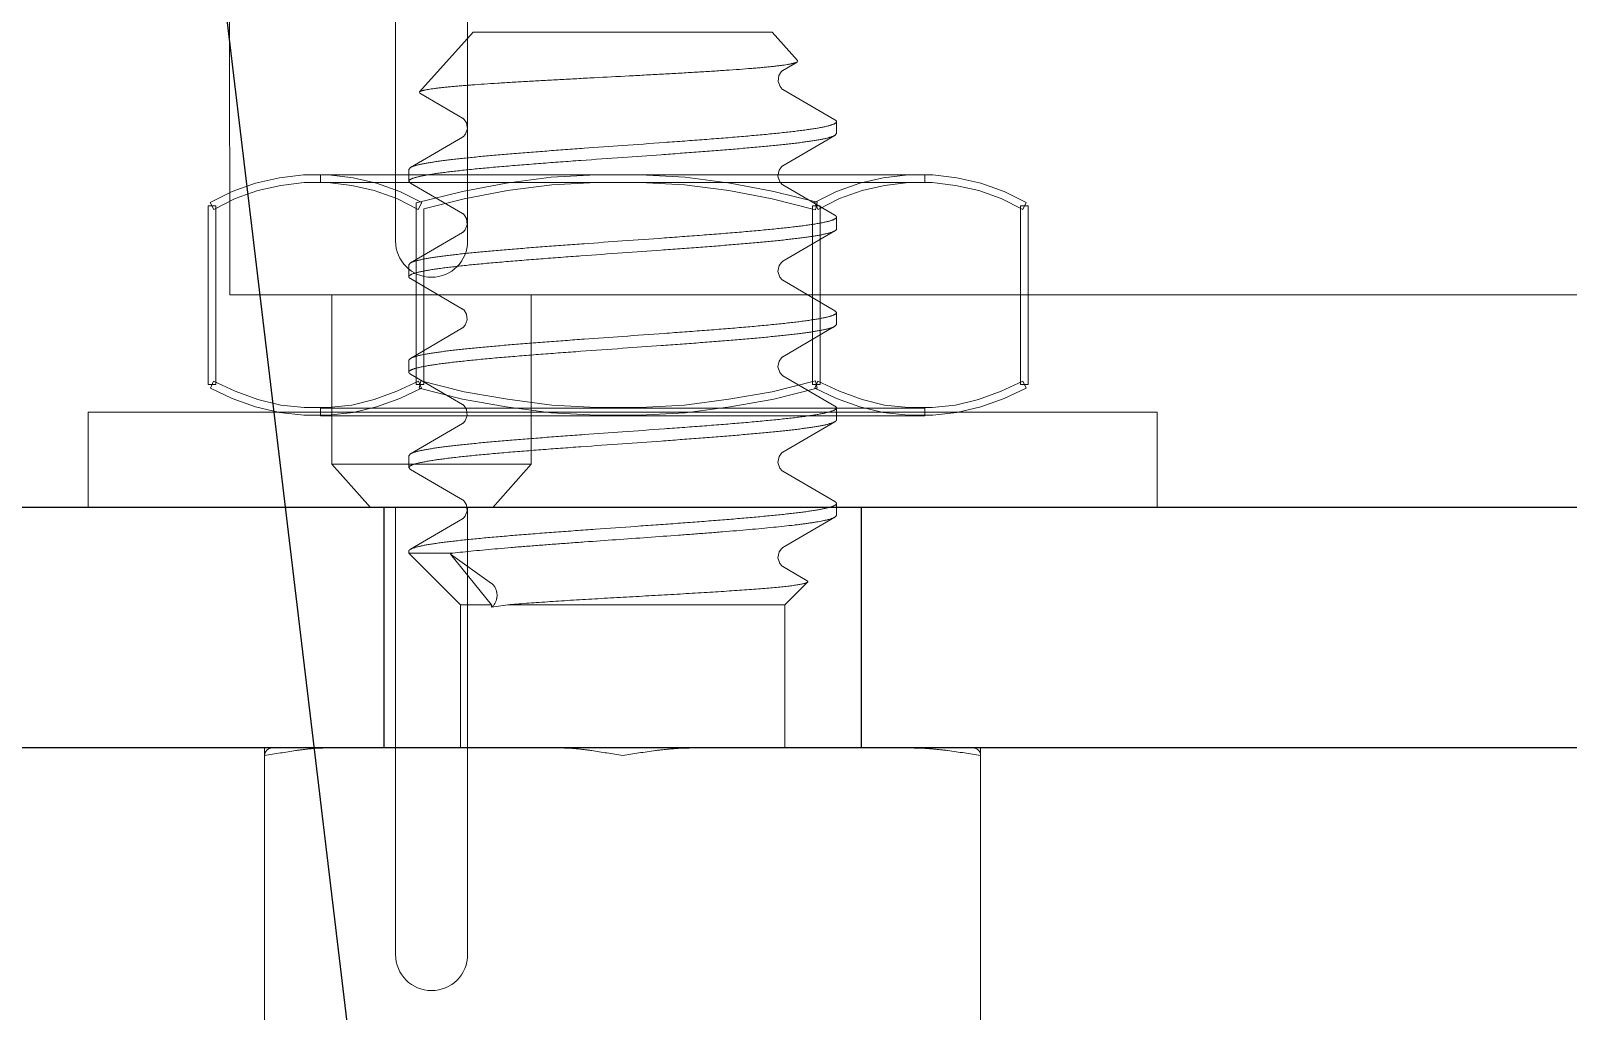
# Model space of a CAD drawing. Header units: inches. Extents: x -1.8 to 19, y -6.6 to 16.3.
# Drawn here: x 9.7165 to 10.1191, y 10.476 to 10.7329 of the extents above; entities that cross this region are included whole.
import ezdxf

# ---------------------------------------------------------------- set-up
doc = ezdxf.new("R2010")
doc.units = ezdxf.units.IN
doc.header["$MEASUREMENT"] = 0
for name, color, linetype, lineweight, true_color in [('hardware', 30, 'Continuous', 9, 0xff7f00), ('interface cable', 3, 'Continuous', 18, 0x00ff00), ('top view', 7, 'Continuous', 25, 0xffffff), ('USB interface', 1, 'Continuous', 25, 0xff0000)]:
    doc.layers.add(name, color=color, linetype=linetype, lineweight=lineweight, true_color=true_color)

# ---------------------------------------------------------------- blocks, each defined once
blk = doc.blocks.new('hex nut')
at = {"layer": 'hardware', "lineweight": 9, "flags": 128}
for points in [[(-0.05351, 0.05308), (-0.05914, 0.05589), (-0.06504, 0.05803), (-0.07095, 0.05933), (-0.0772, 0.06016), (-0.08341, 0.06016), (-0.08949, 0.05933), (-0.09557, 0.05803), (-0.10146, 0.05589), (-0.10709, 0.05308), (-0.10799, 0.05487), (-0.10226, 0.05774), (-0.09612, 0.05996), (-0.08984, 0.06131), (-0.08354, 0.06216), (-0.07706, 0.06216), (-0.0706, 0.06131), (-0.06448, 0.05996), (-0.05835, 0.05774), (-0.05262, 0.05487)], [(0.07913, 0.06016), (-0.07913, 0.06016), (-0.07913, 0.06216), (0.07913, 0.06216)], [(0.05048, 0.053), (0.03914, 0.05584), (0.02784, 0.058), (0.01621, 0.0595), (0.00457, 0.06016), (-0.0069, 0.06016), (-0.01854, 0.0595), (-0.03017, 0.058), (-0.04148, 0.05584), (-0.05206, 0.05319), (-0.05206, 0.00718), (-0.05407, 0.00718), (-0.05407, 0.05476), (-0.04191, 0.05779), (-0.03049, 0.05998), (-0.01873, 0.06149), (-0.00696, 0.06216), (0.00462, 0.06216), (0.01639, 0.06149), (0.02815, 0.05998), (0.03957, 0.05779), (0.05097, 0.05495)], [(0.10476, 0.05308), (0.09913, 0.05589), (0.09323, 0.05803), (0.08715, 0.05933), (0.08107, 0.06016), (0.07486, 0.06016), (0.06861, 0.05933), (0.0627, 0.05803), (0.0568, 0.05589), (0.05117, 0.05308), (0.05028, 0.05487), (0.05601, 0.05774), (0.06214, 0.05996), (0.06826, 0.06131), (0.07473, 0.06216), (0.0812, 0.06216), (0.0875, 0.06131), (0.09378, 0.05996), (0.09992, 0.05774), (0.10565, 0.05487)], [(-0.10654, 0.05398), (-0.10654, 0.00718), (-0.10854, 0.00718), (-0.10854, 0.05398)], [(0.05173, 0.05398), (0.05173, 0.00718), (0.04972, 0.00718), (0.04972, 0.05398)], [(0.10621, 0.05398), (0.10621, 0.00718), (0.1042, 0.00718), (0.1042, 0.05398)], [(-0.10711, 0.00809), (-0.10148, 0.00543), (-0.09555, 0.0033), (-0.08949, 0.00182), (-0.08342, 0.00116), (-0.07718, 0.00116), (-0.07095, 0.00182), (-0.06505, 0.0033), (-0.05913, 0.00543), (-0.05349, 0.00809), (-0.05264, 0.00627), (-0.05836, 0.00358), (-0.06447, 0.00138), (-0.0706, -0.00016), (-0.07708, -0.00084), (-0.08353, -0.00084), (-0.08984, -0.00016), (-0.09613, 0.00138), (-0.10225, 0.00358), (-0.10797, 0.00627)], [(-0.05282, 0.00815), (-0.04149, 0.00532), (-0.03018, 0.00333), (-0.01854, 0.00183), (-0.0069, 0.00116), (0.00457, 0.00116), (0.01621, 0.00183), (0.02784, 0.00333), (0.03915, 0.00532), (0.05048, 0.00815), (0.05097, 0.00621), (0.03956, 0.00336), (0.02815, 0.00135), (0.01639, -0.00017), (0.00462, -0.00084), (-0.00696, -0.00084), (-0.01873, -0.00017), (-0.03048, 0.00135), (-0.0419, 0.00336), (-0.05331, 0.00621)], [(0.05115, 0.00809), (0.05679, 0.00543), (0.06271, 0.0033), (0.06861, 0.00182), (0.07485, 0.00116), (0.08108, 0.00116), (0.08715, 0.00182), (0.09322, 0.0033), (0.09914, 0.00543), (0.10478, 0.00809), (0.10563, 0.00627), (0.09991, 0.00358), (0.0938, 0.00138), (0.0875, -0.00016), (0.08119, -0.00084), (0.07474, -0.00084), (0.06826, -0.00016), (0.06213, 0.00138), (0.05602, 0.00358), (0.0503, 0.00627)], [(0.07913, -0.001), (-0.07913, -0.001), (-0.07913, 0.001), (0.07913, 0.001)]]:
    blk.add_lwpolyline(points, close=True, dxfattribs=at)
blk = doc.blocks.new('washer')
at = {"layer": 'hardware', "lineweight": 13}
for p, q in [((0.14, 0.025), (-0.14, 0.025)), ((-0.14, 0.025), (-0.14, 0)), ((0.14, 0), (0.14, 0.025)), ((-0.14, 0), (0.14, 0))]:
    blk.add_line(p, q, dxfattribs=at)
blk = doc.blocks.new('standoff')
at = {"layer": 'hardware', "linetype": 'Continuous', "lineweight": 18}
for p, q in [((0.002, 0.09375), (0.375, 0.09375)), ((0.375, 0.09375), (0.375, -0.09375)), ((0.002, -0.09375), (0.375, -0.09375))]:
    blk.add_line(p, q, dxfattribs=at)
at = {"layer": 'hardware', "linetype": 'Continuous', "lineweight": 5}
for p, q in [((0.4125, 0.04247), (0.42603, 0.056)), ((0.42603, 0.056), (0.42656, 0.056)), ((0.42603, 0.056), (0.42603, 0.04451)), ((0.43502, 0.04192), (0.42705, 0.05558)), ((0.44795, 0.05558), (0.43998, 0.04192)), ((0.44795, 0.05558), (0.44844, 0.056)), ((0.44844, 0.056), (0.45156, 0.056)), ((0.45205, 0.05558), (0.45156, 0.056)), ((0.46002, 0.04192), (0.45205, 0.05558)), ((0.47295, 0.05558), (0.46498, 0.04192)), ((0.47344, 0.056), (0.47656, 0.056)), ((0.47705, 0.05558), (0.47656, 0.056)), ((0.48502, 0.04192), (0.47705, 0.05558)), ((0.49795, 0.05558), (0.48998, 0.04192)), ((0.49844, 0.056), (0.50156, 0.056)), ((0.50205, 0.05558), (0.50156, 0.056)), ((0.51002, 0.04192), (0.50205, 0.05558)), ((0.52295, 0.05558), (0.51498, 0.04192)), ((0.52295, 0.05558), (0.52344, 0.056)), ((0.52344, 0.056), (0.52656, 0.056)), ((0.52705, 0.05558), (0.52656, 0.056)), ((0.53502, 0.04192), (0.52705, 0.05558)), ((0.5465, 0.05309), (0.53998, 0.04192)), ((0.54684, 0.05323), (0.5465, 0.05309)), ((0.54684, 0.05323), (0.5625, 0.03913)), ((0.4125, 0.03436), (0.42581, 0.04512)), ((0.42581, 0.04512), (0.41812, 0.03436)), ((0.375, 0.04247), (0.4125, 0.04247)), ((0.4125, 0.04247), (0.4125, 0.03436)), ((0.43507, 0.04184), (0.43502, 0.04192)), ((0.43502, 0.04192), (0.43502, 0.04192)), ((0.46007, 0.04184), (0.46002, 0.04192)), ((0.46002, 0.04192), (0.46002, 0.04192)), ((0.48507, 0.04184), (0.48502, 0.04192)), ((0.48502, 0.04192), (0.48502, 0.04192)), ((0.51007, 0.04184), (0.51002, 0.04192)), ((0.51002, 0.04192), (0.51002, 0.04192)), ((0.51499, 0.04192), (0.51498, 0.04192)), ((0.53507, 0.04184), (0.53502, 0.04192)), ((0.53502, 0.04192), (0.53502, 0.04192)), ((0.53999, 0.04192), (0.53998, 0.04192)), ((0.5625, 0.03913), (0.5625, -0.03913)), ((0.41188, 0.03436), (0.4125, 0.03436)), ((0.41188, 0.03436), (0.4125, 0.03003)), ((0.4125, 0.03003), (0.4125, -0.04247)), ((0.55506, -0.04582), (0.5625, -0.03913)), ((0.375, -0.04247), (0.4125, -0.04247)), ((0.4125, -0.04247), (0.41844, -0.04841)), ((0.4188, -0.04829), (0.42252, -0.04192)), ((0.42252, -0.04192), (0.42252, -0.04192)), ((0.42748, -0.04192), (0.43545, -0.05558)), ((0.43955, -0.05558), (0.44752, -0.04192)), ((0.44752, -0.04192), (0.44752, -0.04192)), ((0.45248, -0.04192), (0.46045, -0.05558)), ((0.46455, -0.05558), (0.47252, -0.04192)), ((0.47252, -0.04192), (0.47252, -0.04192)), ((0.47748, -0.04192), (0.48545, -0.05558)), ((0.48955, -0.05558), (0.49752, -0.04192)), ((0.49752, -0.04192), (0.49752, -0.04192)), ((0.50248, -0.04192), (0.51045, -0.05558)), ((0.51455, -0.05558), (0.52252, -0.04192)), ((0.52252, -0.04192), (0.52252, -0.04192)), ((0.52749, -0.04192), (0.52748, -0.04192)), ((0.52748, -0.04192), (0.53545, -0.05558)), ((0.53955, -0.05558), (0.54752, -0.04192)), ((0.54752, -0.04192), (0.54752, -0.04192)), ((0.55249, -0.04192), (0.55248, -0.04192)), ((0.55248, -0.04192), (0.55467, -0.04567)), ((0.55467, -0.04567), (0.55454, -0.04538)), ((0.55506, -0.04582), (0.55467, -0.04567)), ((0.43594, -0.056), (0.43545, -0.05558)), ((0.43594, -0.056), (0.43906, -0.056)), ((0.46094, -0.056), (0.46406, -0.056)), ((0.48545, -0.05558), (0.48594, -0.056)), ((0.48594, -0.056), (0.48906, -0.056)), ((0.48955, -0.05558), (0.48906, -0.056)), ((0.51094, -0.056), (0.51406, -0.056)), ((0.53594, -0.056), (0.53545, -0.05558)), ((0.53594, -0.056), (0.53906, -0.056))]:
    blk.add_line(p, q, dxfattribs=at)
for points in [[(0.43573, 0.04122), (0.43511, 0.04178), (0.43507, 0.04184)], [(0.43999, 0.04192), (0.43997, 0.04189), (0.43965, 0.04152), (0.43865, 0.04089), (0.43711, 0.04069), (0.43573, 0.04122)], [(0.46073, 0.04121), (0.46011, 0.04178), (0.46007, 0.04184)], [(0.46499, 0.04192), (0.46497, 0.04189), (0.46465, 0.04152), (0.46365, 0.04089), (0.46212, 0.04069), (0.46073, 0.04121)], [(0.48573, 0.04122), (0.48511, 0.04178), (0.48507, 0.04184)], [(0.48999, 0.04192), (0.48997, 0.04189), (0.48965, 0.04152), (0.48865, 0.04089), (0.48711, 0.04069), (0.48573, 0.04122)], [(0.51073, 0.04121), (0.51011, 0.04178), (0.51007, 0.04184)], [(0.51499, 0.04192), (0.51497, 0.04189), (0.51465, 0.04152), (0.51365, 0.04089), (0.51212, 0.04069), (0.51073, 0.04121)], [(0.53579, 0.04118), (0.53511, 0.04178), (0.53507, 0.04184)], [(0.53999, 0.04192), (0.53996, 0.04188), (0.53964, 0.04151), (0.53875, 0.04093), (0.53727, 0.04067), (0.53579, 0.04118)], [(0.42252, -0.04192), (0.42262, -0.04178), (0.42332, -0.04116), (0.42482, -0.04067), (0.42634, -0.04097), (0.42721, -0.04158), (0.42747, -0.04189), (0.42749, -0.04192)], [(0.44752, -0.04192), (0.44762, -0.04178), (0.44832, -0.04116), (0.44982, -0.04067), (0.45134, -0.04097), (0.45221, -0.04158), (0.45247, -0.04189), (0.45249, -0.04192)], [(0.47252, -0.04192), (0.47262, -0.04178), (0.47332, -0.04116), (0.47482, -0.04067), (0.47634, -0.04097), (0.47721, -0.04158), (0.47747, -0.04189), (0.47749, -0.04192)], [(0.49752, -0.04192), (0.49762, -0.04178), (0.49832, -0.04116), (0.49982, -0.04067), (0.50134, -0.04097), (0.50221, -0.04158), (0.50247, -0.04189), (0.50249, -0.04192)], [(0.52252, -0.04192), (0.52262, -0.04178), (0.52332, -0.04116), (0.52482, -0.04067), (0.52634, -0.04097), (0.52721, -0.04158), (0.52747, -0.04189), (0.52749, -0.04192)], [(0.54752, -0.04192), (0.54761, -0.04179), (0.54823, -0.04122), (0.54961, -0.04069), (0.55114, -0.04089)], [(0.55114, -0.04089), (0.55215, -0.04152), (0.55235, -0.04174)], [(0.55235, -0.04174), (0.55247, -0.04189), (0.55249, -0.04192)]]:
    blk.add_lwpolyline(points, dxfattribs=at)
at = {"layer": 'hardware', "linetype": 'Continuous', "lineweight": 18}
for centre, start, end in [((0.373, 0.09175), 0, 90), ((0.373, -0.09175), 270, 0)]:
    blk.add_arc(centre, 0.002, start, end, dxfattribs=at)
at = {"layer": 'hardware', "linetype": 'Continuous', "lineweight": 5}
blk.add_arc((0.38849, 0.03118), 0.03984, 19.5552, 20.4909, dxfattribs=at)
at = {"layer": 'hardware', "linetype": 'Continuous', "lineweight": 18}
for points, knots in [([(0.373, 0.09375), (0.37312, 0.09306), (0.37335, 0.09169), (0.37369, 0.08964), (0.37402, 0.08763), (0.37427, 0.08598), (0.37446, 0.08467), (0.37459, 0.0837), (0.3747, 0.08274), (0.3748, 0.08179), (0.37488, 0.08084), (0.37497, 0.07961), (0.375, 0.07868), (0.375, 0.07807)], [0, 0, 0, 0, 0.132992, 0.263948, 0.392741, 0.519241, 0.581594, 0.643329, 0.70443, 0.764886, 0.824689, 0.883821, 1, 1, 1, 1]), ([(0.375, 0.01568), (0.375, 0.01507), (0.37497, 0.01414), (0.37488, 0.01291), (0.3748, 0.01196), (0.3747, 0.01101), (0.37459, 0.01005), (0.37446, 0.00908), (0.37427, 0.00777), (0.37402, 0.00612), (0.37369, 0.00411), (0.37335, 0.00206), (0.37312, 0.00069), (0.373, 0)], [0, 0, 0, 0, 0.116179, 0.175311, 0.235114, 0.29557, 0.356671, 0.418406, 0.480759, 0.607259, 0.736052, 0.867008, 1, 1, 1, 1]), ([(0.373, 0), (0.37312, -0.0007), (0.37335, -0.00212), (0.3737, -0.00425), (0.37403, -0.00642), (0.37428, -0.00824), (0.37446, -0.00972), (0.37459, -0.01084), (0.3747, -0.01196), (0.3748, -0.01309), (0.37488, -0.01423), (0.37495, -0.01537), (0.37499, -0.01653), (0.375, -0.0173), (0.375, -0.01768)], [0, 0, 0, 0, 0.119869, 0.241368, 0.364408, 0.488906, 0.551679, 0.614787, 0.678222, 0.741974, 0.806035, 0.870402, 0.935063, 1, 1, 1, 1]), ([(0.375, -0.07607), (0.375, -0.07645), (0.37499, -0.07722), (0.37495, -0.07838), (0.37488, -0.07952), (0.3748, -0.08066), (0.3747, -0.08179), (0.37459, -0.08291), (0.37446, -0.08403), (0.37428, -0.08551), (0.37403, -0.08733), (0.3737, -0.0895), (0.37335, -0.09163), (0.37312, -0.09305), (0.373, -0.09375)], [0, 0, 0, 0, 0.064937, 0.129598, 0.193966, 0.258027, 0.321779, 0.385214, 0.448322, 0.511095, 0.635593, 0.758633, 0.880131, 1, 1, 1, 1])]:
    blk.add_open_spline(points, degree=3, knots=knots, dxfattribs=at)
at = {"layer": 'hardware', "linetype": 'Continuous', "lineweight": 5}
for points, knots in [([(0.42656, 0.056), (0.42658, 0.056), (0.42662, 0.056), (0.42669, 0.05597), (0.42675, 0.05594), (0.42681, 0.05589), (0.42687, 0.05583), (0.42693, 0.05576), (0.42699, 0.05568), (0.42703, 0.05561), (0.42705, 0.05558)], [0, 0, 0, 0, 0.091445, 0.186959, 0.290159, 0.40394, 0.530472, 0.671308, 0.827554, 1, 1, 1, 1]), ([(0.42705, 0.05558), (0.42708, 0.05552), (0.42715, 0.0554), (0.42724, 0.05519), (0.42734, 0.05495), (0.42743, 0.05468), (0.42752, 0.05438), (0.42762, 0.05405), (0.42771, 0.05369), (0.4278, 0.0533), (0.4279, 0.05288), (0.42803, 0.05227), (0.42819, 0.05142), (0.42837, 0.05032), (0.42856, 0.04911), (0.42875, 0.04779), (0.42893, 0.04637), (0.42912, 0.04484), (0.42931, 0.04321), (0.42949, 0.04149), (0.42975, 0.03901), (0.43007, 0.0357), (0.43044, 0.03149), (0.43081, 0.02701), (0.43119, 0.02228), (0.43156, 0.01736), (0.43193, 0.01228), (0.43243, 0.00534), (0.43293, -0.00166), (0.43343, -0.00865), (0.4338, -0.01381), (0.43418, -0.01884), (0.43455, -0.02371), (0.43492, -0.02837), (0.4353, -0.03277), (0.43561, -0.03627), (0.43587, -0.03891), (0.43605, -0.04076), (0.43624, -0.04252), (0.43643, -0.04419), (0.43662, -0.04576), (0.4368, -0.04723), (0.43699, -0.04859), (0.43718, -0.04985), (0.43736, -0.05099), (0.43755, -0.05202), (0.43771, -0.05281), (0.43784, -0.05338), (0.43793, -0.05376), (0.43803, -0.05412), (0.43812, -0.05444), (0.43821, -0.05473), (0.43831, -0.055), (0.4384, -0.05523), (0.43849, -0.05543), (0.43859, -0.0556), (0.43867, -0.05573), (0.43873, -0.05581), (0.43878, -0.05586), (0.43883, -0.0559), (0.43889, -0.05595), (0.43895, -0.05598), (0.43901, -0.056), (0.43905, -0.056), (0.43906, -0.056)], [0, 0, 0, 0, 0.001778, 0.003801, 0.006075, 0.008603, 0.011388, 0.014431, 0.017732, 0.021291, 0.025106, 0.029176, 0.038074, 0.047973, 0.058857, 0.0707, 0.083479, 0.097167, 0.111737, 0.127155, 0.143389, 0.178161, 0.215749, 0.255822, 0.298029, 0.341995, 0.387333, 0.433641, 0.527526, 0.574272, 0.620334, 0.665305, 0.708788, 0.750397, 0.789767, 0.826549, 0.84387, 0.860425, 0.876176, 0.891093, 0.905142, 0.918293, 0.930518, 0.941791, 0.952091, 0.961399, 0.969695, 0.97346, 0.976968, 0.980219, 0.983214, 0.985951, 0.988431, 0.990658, 0.992633, 0.994363, 0.995859, 0.996524, 0.997137, 0.997701, 0.998221, 0.999152, 0.999582, 1, 1, 1, 1]), ([(0.44844, 0.056), (0.44845, 0.056), (0.44849, 0.056), (0.44854, 0.05598), (0.44859, 0.05596), (0.44863, 0.05593), (0.44868, 0.05589), (0.44873, 0.05585), (0.44878, 0.05579), (0.44885, 0.0557), (0.44893, 0.05557), (0.44903, 0.05539), (0.44913, 0.05517), (0.44922, 0.05491), (0.44932, 0.05463), (0.44942, 0.05431), (0.44952, 0.05396), (0.44961, 0.05358), (0.44971, 0.05316), (0.44984, 0.05255), (0.45001, 0.0517), (0.45021, 0.05058), (0.4504, 0.04935), (0.45059, 0.04799), (0.45079, 0.04653), (0.45098, 0.04494), (0.45118, 0.04325), (0.45137, 0.04146), (0.45157, 0.03957), (0.45176, 0.03758), (0.45203, 0.03475), (0.45236, 0.03101), (0.45274, 0.02631), (0.45313, 0.02136), (0.45352, 0.0162), (0.45404, 0.00906), (0.45443, 0.00364), (0.45469, 0)], [0, 0, 0, 0, 0.000865, 0.001756, 0.002695, 0.003703, 0.004795, 0.005984, 0.007279, 0.008689, 0.01187, 0.015562, 0.019784, 0.024548, 0.029862, 0.03573, 0.042151, 0.049127, 0.056656, 0.064735, 0.082536, 0.102506, 0.124599, 0.148766, 0.174956, 0.203113, 0.23317, 0.265054, 0.29869, 0.334004, 0.37091, 0.449143, 0.532655, 0.620633, 0.712239, 0.806623, 1, 1, 1, 1]), ([(0.45781, 0), (0.45757, 0.00336), (0.45722, 0.00837), (0.45674, 0.01498), (0.45638, 0.01978), (0.45602, 0.02442), (0.45566, 0.02886), (0.4553, 0.03307), (0.45495, 0.037), (0.45464, 0.04009), (0.4544, 0.04241), (0.45422, 0.04402), (0.45404, 0.04554), (0.45386, 0.04696), (0.45368, 0.04829), (0.4535, 0.04952), (0.45332, 0.05065), (0.45314, 0.05168), (0.45299, 0.05246), (0.45286, 0.05304), (0.45277, 0.05343), (0.45268, 0.0538), (0.45259, 0.05413), (0.4525, 0.05444), (0.45241, 0.05473), (0.45232, 0.05498), (0.45223, 0.05521), (0.45215, 0.0554), (0.45208, 0.05553), (0.45205, 0.05558)], [0, 0, 0, 0, 0.180604, 0.269093, 0.355364, 0.438739, 0.518553, 0.594145, 0.664899, 0.730249, 0.760729, 0.789667, 0.817007, 0.842691, 0.866667, 0.888893, 0.90933, 0.927939, 0.944683, 0.952348, 0.959541, 0.966258, 0.972499, 0.978263, 0.983551, 0.988364, 0.992705, 0.99658, 1, 1, 1, 1]), ([(0.47295, 0.05558), (0.47297, 0.05561), (0.47301, 0.05568), (0.47307, 0.05576), (0.47313, 0.05583), (0.47319, 0.05589), (0.47325, 0.05594), (0.47331, 0.05597), (0.47338, 0.056), (0.47342, 0.056), (0.47344, 0.056)], [0, 0, 0, 0, 0.172487, 0.328751, 0.469583, 0.5961, 0.709879, 0.813081, 0.908585, 1, 1, 1, 1]), ([(0.47344, 0.056), (0.47345, 0.056), (0.47349, 0.056), (0.47354, 0.05598), (0.47359, 0.05596), (0.47363, 0.05593), (0.47368, 0.05589), (0.47373, 0.05585), (0.47378, 0.05579), (0.47385, 0.0557), (0.47393, 0.05557), (0.47403, 0.05539), (0.47413, 0.05517), (0.47422, 0.05491), (0.47432, 0.05463), (0.47442, 0.05431), (0.47452, 0.05396), (0.47461, 0.05358), (0.47471, 0.05316), (0.47481, 0.05272), (0.47491, 0.05224), (0.47504, 0.05154), (0.47521, 0.05058), (0.4754, 0.04935), (0.47559, 0.048), (0.47579, 0.04653), (0.47598, 0.04494), (0.47618, 0.04325), (0.47637, 0.04146), (0.47664, 0.03887), (0.47697, 0.03541), (0.47729, 0.03181), (0.47754, 0.02877), (0.47781, 0.02554), (0.47813, 0.02136), (0.47852, 0.0162), (0.47904, 0.00906), (0.47943, 0.00364), (0.47969, 0)], [0, 0, 0, 0, 0.000865, 0.001756, 0.002695, 0.003702, 0.004793, 0.005981, 0.007276, 0.008685, 0.011868, 0.015562, 0.019786, 0.02455, 0.029863, 0.035728, 0.042147, 0.049122, 0.056651, 0.064732, 0.073362, 0.082535, 0.102499, 0.124589, 0.148758, 0.174949, 0.203102, 0.233158, 0.265043, 0.298682, 0.370903, 0.449142, 0.490286, 0.532654, 0.620637, 0.712242, 0.806617, 1, 1, 1, 1]), ([(0.48281, 0), (0.48257, 0.00336), (0.48222, 0.00837), (0.48174, 0.01498), (0.48138, 0.01978), (0.48102, 0.02442), (0.48066, 0.02886), (0.4803, 0.03307), (0.47995, 0.037), (0.47964, 0.04009), (0.4794, 0.04241), (0.47922, 0.04402), (0.47904, 0.04554), (0.47886, 0.04696), (0.47868, 0.04829), (0.4785, 0.04952), (0.47832, 0.05065), (0.47814, 0.05168), (0.47799, 0.05246), (0.47786, 0.05304), (0.47777, 0.05343), (0.47768, 0.0538), (0.47759, 0.05413), (0.4775, 0.05444), (0.47741, 0.05473), (0.47732, 0.05498), (0.47723, 0.05521), (0.47715, 0.0554), (0.47708, 0.05553), (0.47705, 0.05558)], [0, 0, 0, 0, 0.180602, 0.269091, 0.355361, 0.438736, 0.518549, 0.594141, 0.664894, 0.730245, 0.760725, 0.789664, 0.817004, 0.842689, 0.866665, 0.888892, 0.90933, 0.927938, 0.944682, 0.952348, 0.959541, 0.966258, 0.972499, 0.978263, 0.983551, 0.988364, 0.992705, 0.99658, 1, 1, 1, 1]), ([(0.49795, 0.05558), (0.49797, 0.05561), (0.49801, 0.05568), (0.49807, 0.05576), (0.49813, 0.05583), (0.49819, 0.05589), (0.49825, 0.05594), (0.49831, 0.05597), (0.49838, 0.056), (0.49842, 0.056), (0.49844, 0.056)], [0, 0, 0, 0, 0.17248, 0.328716, 0.469522, 0.596036, 0.709826, 0.813047, 0.90857, 1, 1, 1, 1]), ([(0.49844, 0.056), (0.49845, 0.056), (0.49849, 0.056), (0.49854, 0.05598), (0.49859, 0.05596), (0.49863, 0.05593), (0.49868, 0.05589), (0.49873, 0.05585), (0.49878, 0.05579), (0.49885, 0.0557), (0.49893, 0.05557), (0.49903, 0.05539), (0.49913, 0.05517), (0.49922, 0.05491), (0.49932, 0.05463), (0.49942, 0.05431), (0.49952, 0.05396), (0.49961, 0.05358), (0.49971, 0.05316), (0.49984, 0.05255), (0.50001, 0.0517), (0.50021, 0.05058), (0.5004, 0.04935), (0.50059, 0.048), (0.50079, 0.04653), (0.50098, 0.04494), (0.50118, 0.04325), (0.50137, 0.04146), (0.50157, 0.03957), (0.50176, 0.03758), (0.50203, 0.03475), (0.50236, 0.03101), (0.50274, 0.02631), (0.50313, 0.02136), (0.50352, 0.0162), (0.50404, 0.00906), (0.50443, 0.00364), (0.50469, 0)], [0, 0, 0, 0, 0.000865, 0.001756, 0.002694, 0.003701, 0.004793, 0.005981, 0.007276, 0.008686, 0.011869, 0.015563, 0.019786, 0.02455, 0.029862, 0.035727, 0.042147, 0.049123, 0.056653, 0.064734, 0.082536, 0.102499, 0.12459, 0.148758, 0.174946, 0.203098, 0.233152, 0.265036, 0.298672, 0.333984, 0.370891, 0.449128, 0.532642, 0.620627, 0.712236, 0.806617, 1, 1, 1, 1]), ([(0.50781, 0), (0.50757, 0.00336), (0.50722, 0.00837), (0.50674, 0.01498), (0.50638, 0.01978), (0.50602, 0.02442), (0.50566, 0.02886), (0.5053, 0.03307), (0.50495, 0.037), (0.50464, 0.04009), (0.5044, 0.04241), (0.50422, 0.04402), (0.50404, 0.04554), (0.50386, 0.04696), (0.50368, 0.04829), (0.5035, 0.04952), (0.50332, 0.05065), (0.50314, 0.05168), (0.50299, 0.05246), (0.50286, 0.05304), (0.50277, 0.05343), (0.50268, 0.0538), (0.50259, 0.05413), (0.5025, 0.05444), (0.50241, 0.05473), (0.50232, 0.05498), (0.50223, 0.05521), (0.50215, 0.0554), (0.50208, 0.05553), (0.50205, 0.05558)], [0, 0, 0, 0, 0.180602, 0.269091, 0.35536, 0.438735, 0.518549, 0.594141, 0.664894, 0.730244, 0.760725, 0.789664, 0.817004, 0.842688, 0.866665, 0.888892, 0.909329, 0.927938, 0.944682, 0.952348, 0.959541, 0.966258, 0.972499, 0.978263, 0.983551, 0.988364, 0.992705, 0.99658, 1, 1, 1, 1]), ([(0.52344, 0.056), (0.52345, 0.056), (0.52349, 0.056), (0.52354, 0.05598), (0.52359, 0.05596), (0.52363, 0.05593), (0.52368, 0.05589), (0.52373, 0.05585), (0.52378, 0.05579), (0.52385, 0.0557), (0.52393, 0.05557), (0.52403, 0.05539), (0.52413, 0.05517), (0.52422, 0.05491), (0.52432, 0.05463), (0.52442, 0.05431), (0.52452, 0.05396), (0.52461, 0.05358), (0.52471, 0.05316), (0.52484, 0.05255), (0.52501, 0.0517), (0.52521, 0.05058), (0.5254, 0.04935), (0.52559, 0.04799), (0.52579, 0.04653), (0.52598, 0.04494), (0.52618, 0.04325), (0.52637, 0.04146), (0.52657, 0.03957), (0.52676, 0.03758), (0.52703, 0.03475), (0.52736, 0.03101), (0.52774, 0.02631), (0.52813, 0.02136), (0.52852, 0.0162), (0.52904, 0.00906), (0.52943, 0.00364), (0.52969, 0)], [0, 0, 0, 0, 0.000865, 0.001756, 0.002695, 0.003703, 0.004795, 0.005984, 0.007279, 0.008689, 0.01187, 0.015562, 0.019784, 0.024548, 0.029862, 0.03573, 0.042151, 0.049127, 0.056656, 0.064735, 0.082536, 0.102506, 0.124599, 0.148766, 0.174956, 0.203113, 0.23317, 0.265053, 0.29869, 0.334004, 0.37091, 0.449142, 0.532655, 0.620633, 0.712238, 0.806623, 1, 1, 1, 1]), ([(0.53281, 0), (0.53257, 0.00336), (0.53222, 0.00837), (0.53174, 0.01498), (0.53138, 0.01978), (0.53102, 0.02442), (0.53066, 0.02886), (0.5303, 0.03307), (0.52995, 0.037), (0.52964, 0.04009), (0.5294, 0.04241), (0.52922, 0.04402), (0.52904, 0.04554), (0.52886, 0.04696), (0.52868, 0.04829), (0.5285, 0.04952), (0.52832, 0.05065), (0.52814, 0.05168), (0.52799, 0.05246), (0.52786, 0.05304), (0.52777, 0.05343), (0.52768, 0.0538), (0.52759, 0.05413), (0.5275, 0.05444), (0.52741, 0.05473), (0.52732, 0.05498), (0.52723, 0.05521), (0.52715, 0.0554), (0.52708, 0.05553), (0.52705, 0.05558)], [0, 0, 0, 0, 0.180602, 0.26909, 0.355359, 0.438733, 0.518546, 0.594137, 0.66489, 0.73024, 0.760721, 0.789661, 0.817002, 0.842687, 0.866664, 0.888891, 0.909329, 0.927938, 0.944682, 0.952348, 0.95954, 0.966258, 0.972499, 0.978263, 0.983551, 0.988364, 0.992705, 0.99658, 1, 1, 1, 1]), ([(0.55454, -0.04538), (0.55452, -0.04532), (0.55447, -0.04519), (0.55441, -0.04498), (0.55435, -0.04474), (0.55428, -0.04448), (0.55422, -0.04418), (0.55415, -0.04386), (0.55409, -0.04352), (0.554, -0.043), (0.55389, -0.04229), (0.55377, -0.04136), (0.55364, -0.04033), (0.55351, -0.0392), (0.55339, -0.03798), (0.55326, -0.03666), (0.55313, -0.03525), (0.55296, -0.03321), (0.55275, -0.03047), (0.5525, -0.02696), (0.55226, -0.02318), (0.55201, -0.01918), (0.55177, -0.01499), (0.55152, -0.01065), (0.55128, -0.0062), (0.55096, -0.00015), (0.55064, 0.00593), (0.55032, 0.01197), (0.55008, 0.01641), (0.54984, 0.02073), (0.54961, 0.02489), (0.54937, 0.02887), (0.54914, 0.03264), (0.54891, 0.03615), (0.54871, 0.03891), (0.54855, 0.04098), (0.54844, 0.04242), (0.54832, 0.04377), (0.54821, 0.04505), (0.54809, 0.04623), (0.54798, 0.04733), (0.54787, 0.04834), (0.54775, 0.04926), (0.54764, 0.05009), (0.54752, 0.05083), (0.54743, 0.05138), (0.54735, 0.05177), (0.54729, 0.05203), (0.54724, 0.05226), (0.54718, 0.05248), (0.54712, 0.05266), (0.54707, 0.05282), (0.54701, 0.05296), (0.54696, 0.05306), (0.54692, 0.05312), (0.5469, 0.05317), (0.54687, 0.0532), (0.54685, 0.05322), (0.54684, 0.05323)], [0, 0, 0, 0, 0.001956, 0.00418, 0.006672, 0.009434, 0.012465, 0.015763, 0.019328, 0.023159, 0.031609, 0.041092, 0.051584, 0.063062, 0.075499, 0.088863, 0.10312, 0.118236, 0.150904, 0.186551, 0.224846, 0.265429, 0.307931, 0.351967, 0.397148, 0.443076, 0.535586, 0.581383, 0.626363, 0.670155, 0.712402, 0.752768, 0.790933, 0.826603, 0.859504, 0.874839, 0.889393, 0.903137, 0.916046, 0.928099, 0.939276, 0.949556, 0.958921, 0.967358, 0.974857, 0.981407, 0.984324, 0.987002, 0.98944, 0.99164, 0.993602, 0.995329, 0.996825, 0.998094, 0.998646, 0.999147, 0.999597, 1, 1, 1, 1]), ([(0.43545, -0.05558), (0.43542, -0.05554), (0.43537, -0.05544), (0.4353, -0.05529), (0.43523, -0.05511), (0.43515, -0.05492), (0.43508, -0.05471), (0.43498, -0.05439), (0.43488, -0.05404), (0.43479, -0.05367), (0.43471, -0.05337), (0.43464, -0.05305), (0.43454, -0.05258), (0.43441, -0.05195), (0.43427, -0.05115), (0.43412, -0.05027), (0.43397, -0.04933), (0.43383, -0.04832), (0.43368, -0.04724), (0.43353, -0.04609), (0.43333, -0.04445), (0.43308, -0.04224), (0.43279, -0.03942), (0.4325, -0.03638), (0.4322, -0.03314), (0.43191, -0.02972), (0.43162, -0.02614), (0.43132, -0.02242), (0.43103, -0.01858), (0.43064, -0.01326), (0.43015, -0.00648), (0.42956, 0.00173), (0.42908, 0.00858), (0.42868, 0.01399), (0.42839, 0.01796), (0.4281, 0.02182), (0.4278, 0.02556), (0.42751, 0.02917), (0.42722, 0.03261), (0.42692, 0.03588), (0.42663, 0.03895), (0.42634, 0.04181), (0.42613, 0.04364), (0.42603, 0.04451)], [0, 0, 0, 0, 0.001536, 0.00324, 0.005116, 0.007166, 0.009392, 0.011794, 0.017128, 0.020061, 0.023171, 0.026456, 0.029919, 0.037369, 0.045513, 0.054343, 0.063847, 0.074013, 0.08483, 0.096286, 0.108363, 0.134317, 0.162558, 0.192935, 0.225283, 0.259429, 0.295188, 0.332365, 0.370761, 0.410164, 0.491136, 0.57352, 0.655527, 0.69583, 0.735375, 0.773944, 0.811328, 0.847324, 0.881733, 0.914381, 0.945091, 0.97369, 1, 1, 1, 1]), ([(0.41812, 0.03436), (0.41796, 0.03413), (0.41766, 0.03383), (0.41719, 0.0335), (0.4168, 0.03329), (0.41638, 0.03312), (0.41601, 0.03301), (0.4157, 0.03296), (0.41539, 0.03291), (0.415, 0.03289), (0.41461, 0.03291), (0.4143, 0.03296), (0.41399, 0.03301), (0.41362, 0.03312), (0.4132, 0.03329), (0.41281, 0.0335), (0.41234, 0.03383), (0.41204, 0.03413), (0.41188, 0.03436)], [0, 0, 0, 0, 0.116467, 0.177618, 0.240161, 0.30384, 0.368491, 0.401153, 0.434001, 0.5, 0.565999, 0.598847, 0.631509, 0.69616, 0.759839, 0.822382, 0.883533, 1, 1, 1, 1]), ([(0.4125, 0.03003), (0.41257, 0.02926), (0.41271, 0.02765), (0.4129, 0.02515), (0.4131, 0.02249), (0.41329, 0.01967), (0.41349, 0.01673), (0.41375, 0.01259), (0.41407, 0.00723), (0.41444, 0.00066), (0.41482, -0.00599), (0.41519, -0.01256), (0.4155, -0.01792), (0.41575, -0.02206), (0.41593, -0.02501), (0.41612, -0.02785), (0.4163, -0.03055), (0.41648, -0.0331), (0.41666, -0.03548), (0.41684, -0.0377), (0.41702, -0.03972), (0.41717, -0.04129), (0.41729, -0.04244), (0.41738, -0.04323), (0.41747, -0.04397), (0.41756, -0.04465), (0.41765, -0.04528), (0.41774, -0.04585), (0.41782, -0.04637), (0.41791, -0.04683), (0.418, -0.04724), (0.41807, -0.04754), (0.41814, -0.04775), (0.41818, -0.04789), (0.41822, -0.04801), (0.41827, -0.04812), (0.41831, -0.04821), (0.41835, -0.04829), (0.4184, -0.04836), (0.41843, -0.0484), (0.41844, -0.04841)], [0, 0, 0, 0, 0.029559, 0.061461, 0.095473, 0.131364, 0.168917, 0.20791, 0.289267, 0.373497, 0.458652, 0.542817, 0.624141, 0.663186, 0.700879, 0.737025, 0.771435, 0.80394, 0.834377, 0.862596, 0.888468, 0.911867, 0.922605, 0.932687, 0.942104, 0.950845, 0.958899, 0.96626, 0.972922, 0.978881, 0.984136, 0.988684, 0.990693, 0.992528, 0.994188, 0.995676, 0.996996, 0.998151, 0.999149, 1, 1, 1, 1]), ([(0.45469, 0), (0.45493, -0.00336), (0.45528, -0.00837), (0.45576, -0.01498), (0.45612, -0.01978), (0.45648, -0.02442), (0.45684, -0.02886), (0.4572, -0.03307), (0.45755, -0.037), (0.45786, -0.04009), (0.4581, -0.04241), (0.45828, -0.04402), (0.45846, -0.04554), (0.45864, -0.04696), (0.45882, -0.04829), (0.459, -0.04952), (0.45918, -0.05065), (0.45936, -0.05168), (0.45951, -0.05246), (0.45964, -0.05304), (0.45973, -0.05343), (0.45982, -0.0538), (0.45991, -0.05413), (0.46, -0.05444), (0.46009, -0.05473), (0.46018, -0.05498), (0.46027, -0.05521), (0.46035, -0.0554), (0.46042, -0.05553), (0.46045, -0.05558)], [0, 0, 0, 0, 0.180612, 0.269088, 0.355352, 0.438729, 0.518543, 0.594132, 0.664891, 0.730241, 0.760726, 0.789668, 0.817006, 0.842689, 0.866668, 0.888898, 0.909332, 0.927936, 0.944681, 0.952349, 0.959543, 0.96626, 0.9725, 0.978262, 0.983548, 0.988359, 0.9927, 0.996578, 1, 1, 1, 1]), ([(0.46406, -0.056), (0.46405, -0.056), (0.46401, -0.056), (0.46396, -0.05598), (0.46391, -0.05596), (0.46385, -0.05592), (0.46376, -0.05585), (0.46366, -0.05572), (0.46357, -0.05557), (0.46347, -0.05539), (0.46337, -0.05517), (0.46328, -0.05491), (0.46318, -0.05463), (0.46308, -0.05431), (0.46298, -0.05396), (0.46289, -0.05358), (0.46279, -0.05316), (0.46269, -0.05272), (0.46259, -0.05224), (0.46246, -0.05154), (0.46229, -0.05058), (0.4621, -0.04935), (0.46191, -0.048), (0.46171, -0.04653), (0.46152, -0.04494), (0.46132, -0.04325), (0.46113, -0.04146), (0.46093, -0.03957), (0.46074, -0.03758), (0.46047, -0.03475), (0.46014, -0.03101), (0.45976, -0.02631), (0.45937, -0.02136), (0.45898, -0.0162), (0.45846, -0.00906), (0.45807, -0.00364), (0.45781, 0)], [0, 0, 0, 0, 0.000865, 0.001756, 0.002694, 0.003701, 0.005978, 0.008681, 0.011864, 0.015558, 0.019782, 0.024546, 0.029858, 0.035723, 0.042143, 0.049119, 0.056649, 0.06473, 0.073359, 0.082533, 0.102497, 0.124587, 0.148755, 0.174945, 0.203097, 0.233151, 0.265035, 0.298672, 0.333985, 0.370892, 0.44913, 0.532644, 0.620629, 0.712239, 0.806619, 1, 1, 1, 1]), ([(0.47969, 0), (0.47993, -0.00336), (0.48028, -0.00837), (0.48076, -0.01498), (0.48112, -0.01978), (0.48148, -0.02442), (0.48184, -0.02886), (0.4822, -0.03307), (0.48255, -0.037), (0.48286, -0.04009), (0.4831, -0.04241), (0.48328, -0.04402), (0.48346, -0.04554), (0.48364, -0.04696), (0.48382, -0.04829), (0.484, -0.04952), (0.48418, -0.05065), (0.48436, -0.05168), (0.48451, -0.05246), (0.48464, -0.05304), (0.48473, -0.05343), (0.48482, -0.0538), (0.48491, -0.05413), (0.485, -0.05444), (0.48509, -0.05473), (0.48518, -0.05498), (0.48527, -0.05521), (0.48535, -0.0554), (0.48542, -0.05553), (0.48545, -0.05558)], [0, 0, 0, 0, 0.180604, 0.26909, 0.355358, 0.43873, 0.518541, 0.594129, 0.664882, 0.730232, 0.760714, 0.789655, 0.816997, 0.842683, 0.86666, 0.888889, 0.909328, 0.927936, 0.944681, 0.952347, 0.95954, 0.966257, 0.972499, 0.978264, 0.983552, 0.988364, 0.992704, 0.99658, 1, 1, 1, 1]), ([(0.48906, -0.056), (0.48905, -0.056), (0.48901, -0.056), (0.48896, -0.05598), (0.48891, -0.05596), (0.48887, -0.05593), (0.48882, -0.05589), (0.48877, -0.05585), (0.48872, -0.05579), (0.48865, -0.0557), (0.48857, -0.05557), (0.48847, -0.05539), (0.48837, -0.05517), (0.48828, -0.05491), (0.48818, -0.05463), (0.48808, -0.05431), (0.48798, -0.05396), (0.48789, -0.05358), (0.48779, -0.05316), (0.48769, -0.05272), (0.48759, -0.05224), (0.48746, -0.05154), (0.48729, -0.05058), (0.4871, -0.04935), (0.48691, -0.048), (0.48671, -0.04653), (0.48652, -0.04494), (0.48632, -0.04325), (0.48613, -0.04146), (0.48593, -0.03957), (0.48574, -0.03758), (0.48547, -0.03475), (0.48514, -0.03101), (0.48476, -0.02631), (0.48437, -0.02136), (0.48398, -0.0162), (0.48346, -0.00906), (0.48307, -0.00364), (0.48281, 0)], [0, 0, 0, 0, 0.000865, 0.001756, 0.002694, 0.003701, 0.004793, 0.005982, 0.007278, 0.008688, 0.011871, 0.015564, 0.019787, 0.02455, 0.029862, 0.035727, 0.042147, 0.049124, 0.056653, 0.064734, 0.073362, 0.082535, 0.102499, 0.12459, 0.148758, 0.174946, 0.203099, 0.233154, 0.265037, 0.298674, 0.333987, 0.370895, 0.449132, 0.532648, 0.620632, 0.71224, 0.806621, 1, 1, 1, 1]), ([(0.50469, 0), (0.50493, -0.00336), (0.50528, -0.00837), (0.50576, -0.01498), (0.50612, -0.01978), (0.50648, -0.02442), (0.50684, -0.02886), (0.5072, -0.03307), (0.50755, -0.037), (0.50786, -0.04009), (0.5081, -0.04241), (0.50828, -0.04402), (0.50846, -0.04554), (0.50864, -0.04696), (0.50882, -0.04829), (0.509, -0.04952), (0.50918, -0.05065), (0.50936, -0.05168), (0.50951, -0.05246), (0.50964, -0.05304), (0.50973, -0.05343), (0.50982, -0.0538), (0.50991, -0.05413), (0.51, -0.05444), (0.51009, -0.05473), (0.51018, -0.05498), (0.51027, -0.05521), (0.51035, -0.0554), (0.51042, -0.05553), (0.51045, -0.05558)], [0, 0, 0, 0, 0.180608, 0.269091, 0.355361, 0.438739, 0.518555, 0.594145, 0.664901, 0.73025, 0.760732, 0.789672, 0.81701, 0.842692, 0.866669, 0.888897, 0.909333, 0.927938, 0.944681, 0.952349, 0.959543, 0.966261, 0.972503, 0.978266, 0.983551, 0.988362, 0.992702, 0.996578, 1, 1, 1, 1]), ([(0.51406, -0.056), (0.51405, -0.056), (0.51401, -0.056), (0.51396, -0.05598), (0.51391, -0.05596), (0.51385, -0.05592), (0.51376, -0.05585), (0.51366, -0.05572), (0.51357, -0.05557), (0.51347, -0.05539), (0.51337, -0.05517), (0.51328, -0.05491), (0.51318, -0.05463), (0.51308, -0.05431), (0.51298, -0.05396), (0.51289, -0.05358), (0.51279, -0.05316), (0.51269, -0.05272), (0.51259, -0.05224), (0.51246, -0.05154), (0.51229, -0.05058), (0.5121, -0.04935), (0.51191, -0.048), (0.51171, -0.04653), (0.51152, -0.04494), (0.51132, -0.04325), (0.51113, -0.04146), (0.51086, -0.03887), (0.51053, -0.03541), (0.51014, -0.03101), (0.50976, -0.02631), (0.50937, -0.02136), (0.50898, -0.0162), (0.50846, -0.00906), (0.50807, -0.00364), (0.50781, 0)], [0, 0, 0, 0, 0.000865, 0.001756, 0.002694, 0.003701, 0.005978, 0.008681, 0.011864, 0.015558, 0.019782, 0.024546, 0.029859, 0.035724, 0.042144, 0.049119, 0.056649, 0.06473, 0.07336, 0.082533, 0.102497, 0.124587, 0.148755, 0.174944, 0.203097, 0.233152, 0.265036, 0.298673, 0.370894, 0.449132, 0.532647, 0.620632, 0.712241, 0.806619, 1, 1, 1, 1]), ([(0.53545, -0.05558), (0.53542, -0.05553), (0.53535, -0.0554), (0.53527, -0.05521), (0.53518, -0.05498), (0.53509, -0.05473), (0.535, -0.05444), (0.53491, -0.05413), (0.53482, -0.0538), (0.53473, -0.05343), (0.53464, -0.05304), (0.53451, -0.05246), (0.53436, -0.05168), (0.53418, -0.05065), (0.534, -0.04952), (0.53382, -0.04829), (0.53364, -0.04696), (0.53346, -0.04554), (0.53328, -0.04402), (0.5331, -0.04241), (0.53286, -0.04009), (0.53255, -0.037), (0.5322, -0.03307), (0.53184, -0.02886), (0.53148, -0.02442), (0.53112, -0.01978), (0.53076, -0.01498), (0.53028, -0.00837), (0.52993, -0.00336), (0.52969, 0)], [0, 0, 0, 0, 0.00342, 0.007296, 0.011636, 0.016448, 0.021736, 0.0275, 0.033741, 0.040459, 0.047651, 0.055317, 0.07206, 0.090667, 0.111104, 0.13333, 0.157307, 0.182991, 0.210332, 0.239273, 0.269755, 0.335109, 0.405865, 0.481457, 0.561268, 0.64464, 0.730906, 0.819393, 1, 1, 1, 1]), ([(0.53906, -0.056), (0.53905, -0.056), (0.53901, -0.056), (0.53896, -0.05598), (0.53891, -0.05596), (0.53887, -0.05593), (0.53882, -0.05589), (0.53877, -0.05585), (0.53872, -0.05579), (0.53865, -0.0557), (0.53857, -0.05557), (0.53847, -0.05539), (0.53837, -0.05517), (0.53828, -0.05491), (0.53818, -0.05463), (0.53808, -0.05431), (0.53798, -0.05396), (0.53789, -0.05358), (0.53779, -0.05316), (0.53769, -0.05272), (0.53759, -0.05224), (0.53746, -0.05154), (0.53729, -0.05058), (0.5371, -0.04935), (0.53691, -0.048), (0.53671, -0.04653), (0.53652, -0.04494), (0.53632, -0.04325), (0.53613, -0.04146), (0.53586, -0.03887), (0.53553, -0.03541), (0.53521, -0.03181), (0.53496, -0.02877), (0.53469, -0.02554), (0.53437, -0.02136), (0.53398, -0.0162), (0.53346, -0.00906), (0.53307, -0.00364), (0.53281, 0)], [0, 0, 0, 0, 0.000865, 0.001756, 0.002695, 0.003702, 0.004793, 0.005981, 0.007276, 0.008685, 0.011868, 0.015562, 0.019786, 0.024551, 0.029864, 0.035729, 0.042148, 0.049123, 0.056652, 0.064734, 0.073363, 0.082537, 0.102501, 0.12459, 0.148758, 0.174948, 0.203101, 0.233155, 0.26504, 0.298678, 0.370898, 0.449137, 0.490282, 0.532651, 0.620636, 0.712243, 0.806619, 1, 1, 1, 1]), ([(0.41844, -0.04841), (0.41846, -0.04843), (0.41848, -0.04845), (0.41852, -0.04847), (0.41855, -0.04848), (0.41858, -0.04848), (0.4186, -0.04848), (0.41863, -0.04847), (0.41867, -0.04845), (0.41871, -0.04841), (0.41876, -0.04835), (0.41878, -0.04831), (0.4188, -0.04829)], [0, 0, 0, 0, 0.126565, 0.23497, 0.284913, 0.33358, 0.382352, 0.432603, 0.542145, 0.670309, 0.821962, 1, 1, 1, 1]), ([(0.43906, -0.056), (0.43908, -0.056), (0.43912, -0.056), (0.43919, -0.05597), (0.43925, -0.05594), (0.43931, -0.05589), (0.43937, -0.05583), (0.43943, -0.05576), (0.43949, -0.05568), (0.43953, -0.05561), (0.43955, -0.05558)], [0, 0, 0, 0, 0.091398, 0.186902, 0.290138, 0.403973, 0.530539, 0.67138, 0.827601, 1, 1, 1, 1]), ([(0.46045, -0.05558), (0.46047, -0.05561), (0.46051, -0.05568), (0.46057, -0.05576), (0.46063, -0.05583), (0.46069, -0.05589), (0.46075, -0.05594), (0.46081, -0.05597), (0.46088, -0.056), (0.46092, -0.056), (0.46094, -0.056)], [0, 0, 0, 0, 0.172482, 0.328721, 0.469528, 0.596041, 0.70983, 0.813049, 0.908571, 1, 1, 1, 1]), ([(0.46455, -0.05558), (0.46453, -0.05561), (0.46449, -0.05568), (0.46443, -0.05576), (0.46437, -0.05583), (0.46431, -0.05589), (0.46425, -0.05594), (0.46419, -0.05597), (0.46412, -0.056), (0.46408, -0.056), (0.46406, -0.056)], [0, 0, 0, 0, 0.172481, 0.328721, 0.469529, 0.596042, 0.709831, 0.813049, 0.908571, 1, 1, 1, 1]), ([(0.51045, -0.05558), (0.51047, -0.05561), (0.51051, -0.05568), (0.51057, -0.05576), (0.51063, -0.05583), (0.51069, -0.05589), (0.51075, -0.05594), (0.51081, -0.05597), (0.51088, -0.056), (0.51092, -0.056), (0.51094, -0.056)], [0, 0, 0, 0, 0.172456, 0.328718, 0.469576, 0.596132, 0.709931, 0.813129, 0.908613, 1, 1, 1, 1]), ([(0.51455, -0.05558), (0.51453, -0.05561), (0.51449, -0.05568), (0.51443, -0.05576), (0.51437, -0.05583), (0.51431, -0.05589), (0.51425, -0.05594), (0.51419, -0.05597), (0.51412, -0.056), (0.51408, -0.056), (0.51406, -0.056)], [0, 0, 0, 0, 0.172485, 0.328731, 0.469541, 0.596053, 0.70984, 0.813055, 0.908574, 1, 1, 1, 1]), ([(0.53955, -0.05558), (0.53953, -0.05561), (0.53949, -0.05568), (0.53943, -0.05576), (0.53937, -0.05583), (0.53931, -0.05589), (0.53925, -0.05594), (0.53919, -0.05597), (0.53912, -0.056), (0.53908, -0.056), (0.53906, -0.056)], [0, 0, 0, 0, 0.172484, 0.328747, 0.469579, 0.596098, 0.709878, 0.81308, 0.908584, 1, 1, 1, 1])]:
    blk.add_open_spline(points, degree=3, knots=knots, dxfattribs=at)
blk = doc.blocks.new('socket end view')
at = {"layer": 'USB interface', "color": 0, "lineweight": 18}
for p in [(-0.05294, 0.16566), (0.65277, 0.05566)]:
    blk.add_line(p, (-0.05285, 0.05566), dxfattribs=at)
at = {"layer": 'USB interface', "color": 0, "lineweight": 9}
for p, q in [((-0.02616, 0.05566), (-0.02616, 0.01137)), ((0.02607, 0.05566), (0.02607, 0.01137)), ((0.02607, 0.01137), (-0.02616, 0.01137)), ((-0.01599, 0), (-0.02616, 0.01137)), ((0.01599, 0), (0.02607, 0.01137)), ((0.01599, 0), (-0.01599, 0)), ((-0.00948, -0.11711), (-0.00948, 0)), ((0.0094, 0), (0.0094, -0.11711))]:
    blk.add_line(p, q, dxfattribs=at)
blk.add_arc((-0.00004, -0.11711), 0.00944, 180, 0, dxfattribs=at)
blk = doc.blocks.new('Teensy')
at = {"layer": 'USB interface', "color": 0, "lineweight": 9}
for p, q in [((-0.00948, -0.0959), (-0.00948, 0.01121)), ((0.0094, 0.01121), (0.0094, -0.0959))]:
    blk.add_line(p, q, dxfattribs=at)
blk.add_arc((-0.00004, -0.0959), 0.00944, 180, 0, dxfattribs=at)

msp = doc.modelspace()

# ---------------------------------------------------------------- linework, layer by layer
at = {"layer": 'interface cable', "lineweight": 50}
msp.add_open_spline([(11.663, 10.72275), (11.79845, 10.7363), (12.00316, 10.75676), (11.85588, 10.1941), (10.84067, 10.44851), (10.14914, 10.43102), (9.05556, 10.13777), (9.25044, 11.42875), (8.63188, 11.48956), (8.00788, 11.4183), (8.52459, 11.29304), (8.85541, 11.49914), (8.85846, 11.23441), (8.86, 11.1)], degree=3, knots=[0, 0, 0, 0, 0.299726, 0.452969, 1.39733, 2.506876, 3.008583, 4.16593, 4.550444, 4.94341, 5.255993, 5.552634, 5.858575, 5.858575, 5.858575, 5.858575], dxfattribs=at)
at = {"layer": 'top view'}
msp.add_line((9.60136, 12.12595), (9.83559, 10.17), dxfattribs=at)
at = {"layer": 'USB interface'}
for p, q in [((11.7215, 10.608), (9.3715, 10.608)), ((9.809, 10.608), (9.809, 10.545)), ((9.934, 10.608), (9.934, 10.545)), ((11.7215, 10.545), (9.3715, 10.545))]:
    msp.add_line(p, q, dxfattribs=at)

# ---------------------------------------------------------------- block references
at = {"layer": 'hardware', "rotation": 90}
msp.add_blockref('standoff', (9.8715, 10.17), dxfattribs=at)
at = {"layer": 'hardware'}
for name, p in [('hex nut', (9.8715, 10.633)), ('washer', (9.8715, 10.608))]:
    msp.add_blockref(name, p, dxfattribs=at)
at = {"layer": 'USB interface'}
for name, p in [('Teensy', (9.8215, 10.77366)), ('socket end view', (9.8215, 10.608))]:
    msp.add_blockref(name, p, dxfattribs=at)

doc.saveas('drawing.dxf')
